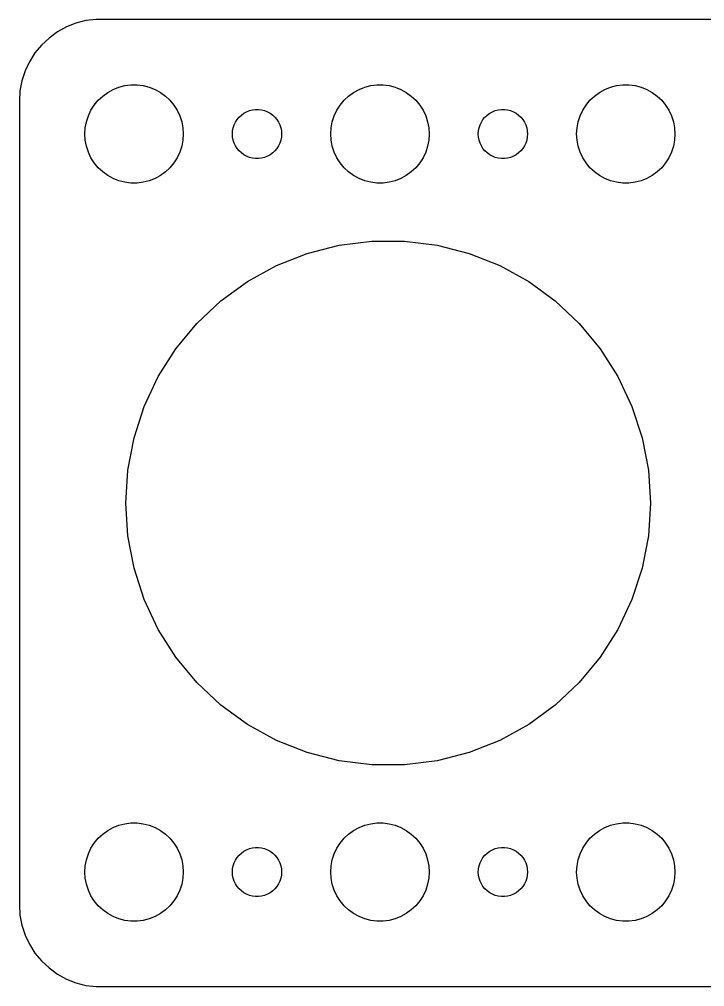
# Model space of a CAD drawing. Header units: metres. Extents: x -60 to 60, y -29 to 29.
# Drawn here: x -59.5 to -17.7, y -29.5 to 29.5 of the extents above; entities that cross this region are included whole.
import ezdxf

# ---------------------------------------------------------------- set-up
doc = ezdxf.new("R2010")
doc.units = ezdxf.units.M

msp = doc.modelspace()

# ---------------------------------------------------------------- linework, layer by layer
for p, q in [((-54.8139, 29.4901), (-55.4369, 29.4114)), ((54.8139, 29.4901), (-54.8139, 29.4901)), ((-56.6289, 29.0241), (-57.1791, 28.7216)), ((-56.0451, 29.2553), (-56.6289, 29.0241)), ((-55.4369, 29.4114), (-56.0451, 29.2553)), ((-57.6871, 28.3526), (-58.1448, 27.9227)), ((-57.1791, 28.7216), (-57.6871, 28.3526)), ((-58.1448, 27.9227), (-58.5451, 27.4389)), ((-58.5451, 27.4389), (-58.8815, 26.9088)), ((-58.8815, 26.9088), (-59.1489, 26.3406)), ((-59.1489, 26.3406), (-59.3429, 25.7434)), ((-59.3429, 25.7434), (-59.4606, 25.1267)), ((-53.427, 25.3532), (-53.0621, 25.4469)), ((-53.0621, 25.4469), (-52.6884, 25.4941)), ((-52.6884, 25.4941), (-52.3116, 25.4941)), ((-52.3116, 25.4941), (-51.9379, 25.4469)), ((-51.9379, 25.4469), (-51.5729, 25.3532)), ((-38.427, 25.3532), (-38.0621, 25.4469)), ((-38.0621, 25.4469), (-37.6884, 25.4941)), ((-37.6884, 25.4941), (-37.3116, 25.4941)), ((-37.3116, 25.4941), (-36.9379, 25.4469)), ((-36.9379, 25.4469), (-36.5729, 25.3532)), ((-23.427, 25.3532), (-23.0621, 25.4469)), ((-23.0621, 25.4469), (-22.6884, 25.4941)), ((-22.6884, 25.4941), (-22.3116, 25.4941)), ((-22.3116, 25.4941), (-21.9379, 25.4469)), ((-21.9379, 25.4469), (-21.5729, 25.3532)), ((-59.4606, 25.1267), (-59.5, 24.5)), ((-54.6869, 24.5536), (-54.4123, 24.8115)), ((-54.4123, 24.8115), (-54.1075, 25.033)), ((-54.1075, 25.033), (-53.7773, 25.2145)), ((-53.7773, 25.2145), (-53.427, 25.3532)), ((-51.5729, 25.3532), (-51.2227, 25.2145)), ((-51.2227, 25.2145), (-50.8925, 25.033)), ((-50.8925, 25.033), (-50.5877, 24.8115)), ((-50.5877, 24.8115), (-50.3131, 24.5536)), ((-39.6869, 24.5536), (-39.4123, 24.8115)), ((-39.4123, 24.8115), (-39.1075, 25.033)), ((-39.1075, 25.033), (-38.7773, 25.2145)), ((-38.7773, 25.2145), (-38.427, 25.3532)), ((-36.5729, 25.3532), (-36.2227, 25.2145)), ((-36.2227, 25.2145), (-35.8925, 25.033)), ((-35.8925, 25.033), (-35.5877, 24.8115)), ((-35.5877, 24.8115), (-35.3131, 24.5536)), ((-24.6869, 24.5536), (-24.4123, 24.8115)), ((-24.4123, 24.8115), (-24.1075, 25.033)), ((-24.1075, 25.033), (-23.7773, 25.2145)), ((-23.7773, 25.2145), (-23.427, 25.3532)), ((-21.5729, 25.3532), (-21.2227, 25.2145)), ((-21.2227, 25.2145), (-20.8925, 25.033)), ((-20.8925, 25.033), (-20.5877, 24.8115)), ((-20.5877, 24.8115), (-20.3131, 24.5536)), ((-59.5, 24.5), (-59.5, -24.5)), ((-55.1289, 23.9453), (-54.927, 24.2634)), ((-54.927, 24.2634), (-54.6869, 24.5536)), ((-50.3131, 24.5536), (-50.0729, 24.2634)), ((-50.0729, 24.2634), (-49.8711, 23.9453)), ((-40.1289, 23.9453), (-39.927, 24.2634)), ((-39.927, 24.2634), (-39.6869, 24.5536)), ((-35.3131, 24.5536), (-35.0729, 24.2634)), ((-35.0729, 24.2634), (-34.8711, 23.9453)), ((-25.1289, 23.9453), (-24.927, 24.2634)), ((-24.927, 24.2634), (-24.6869, 24.5536)), ((-20.3131, 24.5536), (-20.0729, 24.2634)), ((-20.0729, 24.2634), (-19.8711, 23.9453)), ((-55.4057, 23.2461), (-55.2893, 23.6044)), ((-55.2893, 23.6044), (-55.1289, 23.9453)), ((-49.8711, 23.9453), (-49.7107, 23.6044)), ((-49.7107, 23.6044), (-49.5942, 23.2461)), ((-46.0934, 23.5268), (-45.9561, 23.6558)), ((-45.9561, 23.6558), (-45.8037, 23.7665)), ((-45.8037, 23.7665), (-45.6387, 23.8572)), ((-45.6387, 23.8572), (-45.4635, 23.9266)), ((-45.4635, 23.9266), (-45.2811, 23.9734)), ((-45.2811, 23.9734), (-45.0942, 23.997)), ((-45.0942, 23.997), (-44.9058, 23.997)), ((-44.9058, 23.997), (-44.7189, 23.9734)), ((-44.7189, 23.9734), (-44.5365, 23.9266)), ((-44.5365, 23.9266), (-44.3613, 23.8572)), ((-44.3613, 23.8572), (-44.1963, 23.7665)), ((-44.1963, 23.7665), (-44.0439, 23.6558)), ((-44.0439, 23.6558), (-43.9065, 23.5268)), ((-40.4057, 23.2461), (-40.2893, 23.6044)), ((-40.2893, 23.6044), (-40.1289, 23.9453)), ((-34.8711, 23.9453), (-34.7107, 23.6044)), ((-34.7107, 23.6044), (-34.5942, 23.2461)), ((-31.0934, 23.5268), (-30.9561, 23.6558)), ((-30.9561, 23.6558), (-30.8037, 23.7665)), ((-30.8037, 23.7665), (-30.6387, 23.8572)), ((-30.6387, 23.8572), (-30.4635, 23.9266)), ((-30.4635, 23.9266), (-30.2811, 23.9734)), ((-30.2811, 23.9734), (-30.0942, 23.997)), ((-30.0942, 23.997), (-29.9058, 23.997)), ((-29.9058, 23.997), (-29.7189, 23.9734)), ((-29.7189, 23.9734), (-29.5365, 23.9266)), ((-29.5365, 23.9266), (-29.3613, 23.8572)), ((-29.3613, 23.8572), (-29.1963, 23.7665)), ((-29.1963, 23.7665), (-29.0439, 23.6558)), ((-29.0439, 23.6558), (-28.9065, 23.5268)), ((-25.4057, 23.2461), (-25.2893, 23.6044)), ((-25.2893, 23.6044), (-25.1289, 23.9453)), ((-19.8711, 23.9453), (-19.7107, 23.6044)), ((-19.7107, 23.6044), (-19.5942, 23.2461)), ((-55.4763, 22.876), (-55.4057, 23.2461)), ((-49.5942, 23.2461), (-49.5237, 22.876)), ((-46.4529, 22.873), (-46.3947, 23.0522)), ((-46.3947, 23.0522), (-46.3145, 23.2226)), ((-46.3145, 23.2226), (-46.2135, 23.3817)), ((-46.2135, 23.3817), (-46.0934, 23.5268)), ((-43.9065, 23.5268), (-43.7865, 23.3817)), ((-43.7865, 23.3817), (-43.6855, 23.2226)), ((-43.6855, 23.2226), (-43.6053, 23.0522)), ((-43.6053, 23.0522), (-43.5471, 22.873)), ((-40.4763, 22.876), (-40.4057, 23.2461)), ((-34.5942, 23.2461), (-34.5237, 22.876)), ((-31.4529, 22.873), (-31.3947, 23.0522)), ((-31.3947, 23.0522), (-31.3145, 23.2226)), ((-31.3145, 23.2226), (-31.2135, 23.3817)), ((-31.2135, 23.3817), (-31.0934, 23.5268)), ((-28.9065, 23.5268), (-28.7865, 23.3817)), ((-28.7865, 23.3817), (-28.6855, 23.2226)), ((-28.6855, 23.2226), (-28.6053, 23.0522)), ((-28.6053, 23.0522), (-28.5471, 22.873)), ((-25.4763, 22.876), (-25.4057, 23.2461)), ((-19.5942, 23.2461), (-19.5237, 22.876)), ((-55.5, 22.5), (-55.4763, 22.876)), ((-55.4763, 22.124), (-55.5, 22.5)), ((-49.5237, 22.876), (-49.5, 22.5)), ((-49.5, 22.5), (-49.5237, 22.124)), ((-46.5, 22.5), (-46.4882, 22.688)), ((-46.4882, 22.312), (-46.5, 22.5)), ((-46.4882, 22.688), (-46.4529, 22.873)), ((-43.5471, 22.873), (-43.5118, 22.688)), ((-43.5118, 22.688), (-43.5, 22.5)), ((-43.5, 22.5), (-43.5118, 22.312)), ((-40.5, 22.5), (-40.4763, 22.876)), ((-40.4763, 22.124), (-40.5, 22.5)), ((-34.5237, 22.876), (-34.5, 22.5)), ((-34.5, 22.5), (-34.5237, 22.124)), ((-31.5, 22.5), (-31.4882, 22.688)), ((-31.4882, 22.312), (-31.5, 22.5)), ((-31.4882, 22.688), (-31.4529, 22.873)), ((-28.5471, 22.873), (-28.5118, 22.688)), ((-28.5118, 22.688), (-28.5, 22.5)), ((-28.5, 22.5), (-28.5118, 22.312)), ((-25.5, 22.5), (-25.4763, 22.876)), ((-25.4763, 22.124), (-25.5, 22.5)), ((-19.5237, 22.876), (-19.5, 22.5)), ((-19.5, 22.5), (-19.5237, 22.124)), ((-55.4057, 21.7539), (-55.4763, 22.124)), ((-49.5237, 22.124), (-49.5942, 21.7539)), ((-46.4529, 22.127), (-46.4882, 22.312)), ((-46.3947, 21.9478), (-46.4529, 22.127)), ((-46.3145, 21.7774), (-46.3947, 21.9478)), ((-43.6053, 21.9478), (-43.6855, 21.7774)), ((-43.5471, 22.127), (-43.6053, 21.9478)), ((-43.5118, 22.312), (-43.5471, 22.127)), ((-40.4057, 21.7539), (-40.4763, 22.124)), ((-34.5237, 22.124), (-34.5942, 21.7539)), ((-31.4529, 22.127), (-31.4882, 22.312)), ((-31.3947, 21.9478), (-31.4529, 22.127)), ((-31.3145, 21.7774), (-31.3947, 21.9478)), ((-28.6053, 21.9478), (-28.6855, 21.7774)), ((-28.5471, 22.127), (-28.6053, 21.9478)), ((-28.5118, 22.312), (-28.5471, 22.127)), ((-25.4057, 21.7539), (-25.4763, 22.124)), ((-19.5237, 22.124), (-19.5942, 21.7539)), ((-55.2893, 21.3956), (-55.4057, 21.7539)), ((-55.1289, 21.0547), (-55.2893, 21.3956)), ((-49.7107, 21.3956), (-49.8711, 21.0547)), ((-49.5942, 21.7539), (-49.7107, 21.3956)), ((-46.2135, 21.6183), (-46.3145, 21.7774)), ((-46.0934, 21.4732), (-46.2135, 21.6183)), ((-45.9561, 21.3442), (-46.0934, 21.4732)), ((-45.8037, 21.2335), (-45.9561, 21.3442)), ((-45.6387, 21.1427), (-45.8037, 21.2335)), ((-44.1963, 21.2335), (-44.3613, 21.1427)), ((-44.0439, 21.3442), (-44.1963, 21.2335)), ((-43.9065, 21.4732), (-44.0439, 21.3442)), ((-43.7865, 21.6183), (-43.9065, 21.4732)), ((-43.6855, 21.7774), (-43.7865, 21.6183)), ((-40.2893, 21.3956), (-40.4057, 21.7539)), ((-40.1289, 21.0547), (-40.2893, 21.3956)), ((-34.7107, 21.3956), (-34.8711, 21.0547)), ((-34.5942, 21.7539), (-34.7107, 21.3956)), ((-31.2135, 21.6183), (-31.3145, 21.7774)), ((-31.0934, 21.4732), (-31.2135, 21.6183)), ((-30.9561, 21.3442), (-31.0934, 21.4732)), ((-30.8037, 21.2335), (-30.9561, 21.3442)), ((-30.6387, 21.1427), (-30.8037, 21.2335)), ((-29.1963, 21.2335), (-29.3613, 21.1427)), ((-29.0439, 21.3442), (-29.1963, 21.2335)), ((-28.9065, 21.4732), (-29.0439, 21.3442)), ((-28.7865, 21.6183), (-28.9065, 21.4732)), ((-28.6855, 21.7774), (-28.7865, 21.6183)), ((-25.2893, 21.3956), (-25.4057, 21.7539)), ((-25.1289, 21.0547), (-25.2893, 21.3956)), ((-19.7107, 21.3956), (-19.8711, 21.0547)), ((-19.5942, 21.7539), (-19.7107, 21.3956)), ((-54.927, 20.7366), (-55.1289, 21.0547)), ((-54.6869, 20.4464), (-54.927, 20.7366)), ((-50.0729, 20.7366), (-50.3131, 20.4464)), ((-49.8711, 21.0547), (-50.0729, 20.7366)), ((-45.4635, 21.0734), (-45.6387, 21.1427)), ((-45.2811, 21.0266), (-45.4635, 21.0734)), ((-45.0942, 21.003), (-45.2811, 21.0266)), ((-44.9058, 21.003), (-45.0942, 21.003)), ((-44.7189, 21.0266), (-44.9058, 21.003)), ((-44.5365, 21.0734), (-44.7189, 21.0266)), ((-44.3613, 21.1427), (-44.5365, 21.0734)), ((-39.927, 20.7366), (-40.1289, 21.0547)), ((-39.6869, 20.4464), (-39.927, 20.7366)), ((-35.0729, 20.7366), (-35.3131, 20.4464)), ((-34.8711, 21.0547), (-35.0729, 20.7366)), ((-30.4635, 21.0734), (-30.6387, 21.1427)), ((-30.2811, 21.0266), (-30.4635, 21.0734)), ((-30.0942, 21.003), (-30.2811, 21.0266)), ((-29.9058, 21.003), (-30.0942, 21.003)), ((-29.7189, 21.0266), (-29.9058, 21.003)), ((-29.5365, 21.0734), (-29.7189, 21.0266)), ((-29.3613, 21.1427), (-29.5365, 21.0734)), ((-24.927, 20.7366), (-25.1289, 21.0547)), ((-24.6869, 20.4464), (-24.927, 20.7366)), ((-20.0729, 20.7366), (-20.3131, 20.4464)), ((-19.8711, 21.0547), (-20.0729, 20.7366)), ((-54.4123, 20.1884), (-54.6869, 20.4464)), ((-54.1075, 19.967), (-54.4123, 20.1884)), ((-50.5877, 20.1884), (-50.8925, 19.967)), ((-50.3131, 20.4464), (-50.5877, 20.1884)), ((-39.4123, 20.1884), (-39.6869, 20.4464)), ((-39.1075, 19.967), (-39.4123, 20.1884)), ((-35.5877, 20.1884), (-35.8925, 19.967)), ((-35.3131, 20.4464), (-35.5877, 20.1884)), ((-24.4123, 20.1884), (-24.6869, 20.4464)), ((-24.1075, 19.967), (-24.4123, 20.1884)), ((-20.5877, 20.1884), (-20.8925, 19.967)), ((-20.3131, 20.4464), (-20.5877, 20.1884)), ((-53.7773, 19.7855), (-54.1075, 19.967)), ((-53.427, 19.6468), (-53.7773, 19.7855)), ((-53.0621, 19.5531), (-53.427, 19.6468)), ((-52.6884, 19.5059), (-53.0621, 19.5531)), ((-52.3116, 19.5059), (-52.6884, 19.5059)), ((-51.9379, 19.5531), (-52.3116, 19.5059)), ((-51.5729, 19.6468), (-51.9379, 19.5531)), ((-51.2227, 19.7855), (-51.5729, 19.6468)), ((-50.8925, 19.967), (-51.2227, 19.7855)), ((-38.7773, 19.7855), (-39.1075, 19.967)), ((-38.427, 19.6468), (-38.7773, 19.7855)), ((-38.0621, 19.5531), (-38.427, 19.6468)), ((-37.6884, 19.5059), (-38.0621, 19.5531)), ((-37.3116, 19.5059), (-37.6884, 19.5059)), ((-36.9379, 19.5531), (-37.3116, 19.5059)), ((-36.5729, 19.6468), (-36.9379, 19.5531)), ((-36.2227, 19.7855), (-36.5729, 19.6468)), ((-35.8925, 19.967), (-36.2227, 19.7855)), ((-23.7773, 19.7855), (-24.1075, 19.967)), ((-23.427, 19.6468), (-23.7773, 19.7855)), ((-23.0621, 19.5531), (-23.427, 19.6468)), ((-22.6884, 19.5059), (-23.0621, 19.5531)), ((-22.3116, 19.5059), (-22.6884, 19.5059)), ((-21.9379, 19.5531), (-22.3116, 19.5059)), ((-21.5729, 19.6468), (-21.9379, 19.5531)), ((-21.2227, 19.7855), (-21.5729, 19.6468)), ((-20.8925, 19.967), (-21.2227, 19.7855)), ((-39.9981, 15.7166), (-38.0046, 15.9684)), ((-38.0046, 15.9684), (-35.9953, 15.9684)), ((-35.9953, 15.9684), (-34.0019, 15.7166)), ((-41.9443, 15.2169), (-39.9981, 15.7166)), ((-34.0019, 15.7166), (-32.0557, 15.2169)), ((-43.8125, 14.4772), (-41.9443, 15.2169)), ((-32.0557, 15.2169), (-30.1875, 14.4772)), ((-45.5732, 13.5092), (-43.8125, 14.4772)), ((-30.1875, 14.4772), (-28.4268, 13.5092)), ((-47.1988, 12.3282), (-45.5732, 13.5092)), ((-28.4268, 13.5092), (-26.8012, 12.3282)), ((-48.6635, 10.9527), (-47.1988, 12.3282)), ((-26.8012, 12.3282), (-25.3365, 10.9527)), ((-49.9443, 9.40456), (-48.6635, 10.9527)), ((-25.3365, 10.9527), (-24.0557, 9.40456)), ((-51.0209, 7.70805), (-49.9443, 9.40456)), ((-24.0557, 9.40456), (-22.9791, 7.70805)), ((-51.8764, 5.88998), (-51.0209, 7.70805)), ((-22.9791, 7.70805), (-22.1236, 5.88998)), ((-52.4973, 3.97903), (-51.8764, 5.88998)), ((-22.1236, 5.88998), (-21.5027, 3.97903)), ((-52.8738, 2.00533), (-52.4973, 3.97903)), ((-21.5027, 3.97903), (-21.1262, 2.00533)), ((-53, 0), (-52.8738, 2.00533)), ((-21.1262, 2.00533), (-21, 0)), ((-52.8738, -2.00533), (-53, 0)), ((-21, 0), (-21.1262, -2.00533)), ((-52.4973, -3.97903), (-52.8738, -2.00533)), ((-21.1262, -2.00533), (-21.5027, -3.97903)), ((-51.8764, -5.88998), (-52.4973, -3.97903)), ((-21.5027, -3.97903), (-22.1236, -5.88998)), ((-51.0209, -7.70805), (-51.8764, -5.88998)), ((-22.1236, -5.88998), (-22.9791, -7.70805)), ((-49.9443, -9.40456), (-51.0209, -7.70805)), ((-22.9791, -7.70805), (-24.0557, -9.40456)), ((-48.6635, -10.9527), (-49.9443, -9.40456)), ((-24.0557, -9.40456), (-25.3365, -10.9527)), ((-47.1988, -12.3282), (-48.6635, -10.9527)), ((-25.3365, -10.9527), (-26.8012, -12.3282)), ((-45.5732, -13.5092), (-47.1988, -12.3282)), ((-26.8012, -12.3282), (-28.4268, -13.5092)), ((-43.8125, -14.4772), (-45.5732, -13.5092)), ((-28.4268, -13.5092), (-30.1875, -14.4772)), ((-41.9443, -15.2169), (-43.8125, -14.4772)), ((-30.1875, -14.4772), (-32.0557, -15.2169)), ((-39.9981, -15.7166), (-41.9443, -15.2169)), ((-32.0557, -15.2169), (-34.0019, -15.7166)), ((-38.0046, -15.9684), (-39.9981, -15.7166)), ((-34.0019, -15.7166), (-35.9953, -15.9684)), ((-35.9953, -15.9684), (-38.0046, -15.9684)), ((-54.4123, -20.1884), (-54.1075, -19.967)), ((-54.1075, -19.967), (-53.7773, -19.7855)), ((-53.7773, -19.7855), (-53.427, -19.6468)), ((-53.427, -19.6468), (-53.0621, -19.5531)), ((-53.0621, -19.5531), (-52.6884, -19.5059)), ((-52.6884, -19.5059), (-52.3116, -19.5059)), ((-52.3116, -19.5059), (-51.9379, -19.5531)), ((-51.9379, -19.5531), (-51.5729, -19.6468)), ((-51.5729, -19.6468), (-51.2227, -19.7855)), ((-51.2227, -19.7855), (-50.8925, -19.967)), ((-50.8925, -19.967), (-50.5877, -20.1884)), ((-39.4123, -20.1884), (-39.1075, -19.967)), ((-39.1075, -19.967), (-38.7773, -19.7855)), ((-38.7773, -19.7855), (-38.427, -19.6468)), ((-38.427, -19.6468), (-38.0621, -19.5531)), ((-38.0621, -19.5531), (-37.6884, -19.5059)), ((-37.6884, -19.5059), (-37.3116, -19.5059)), ((-37.3116, -19.5059), (-36.9379, -19.5531)), ((-36.9379, -19.5531), (-36.5729, -19.6468)), ((-36.5729, -19.6468), (-36.2227, -19.7855)), ((-36.2227, -19.7855), (-35.8925, -19.967)), ((-35.8925, -19.967), (-35.5877, -20.1884)), ((-24.4123, -20.1884), (-24.1075, -19.967)), ((-24.1075, -19.967), (-23.7773, -19.7855)), ((-23.7773, -19.7855), (-23.427, -19.6468)), ((-23.427, -19.6468), (-23.0621, -19.5531)), ((-23.0621, -19.5531), (-22.6884, -19.5059)), ((-22.6884, -19.5059), (-22.3116, -19.5059)), ((-22.3116, -19.5059), (-21.9379, -19.5531)), ((-21.9379, -19.5531), (-21.5729, -19.6468)), ((-21.5729, -19.6468), (-21.2227, -19.7855)), ((-21.2227, -19.7855), (-20.8925, -19.967)), ((-20.8925, -19.967), (-20.5877, -20.1884)), ((-54.927, -20.7366), (-54.6869, -20.4464)), ((-54.6869, -20.4464), (-54.4123, -20.1884)), ((-50.5877, -20.1884), (-50.3131, -20.4464)), ((-50.3131, -20.4464), (-50.0729, -20.7366)), ((-39.927, -20.7366), (-39.6869, -20.4464)), ((-39.6869, -20.4464), (-39.4123, -20.1884)), ((-35.5877, -20.1884), (-35.3131, -20.4464)), ((-35.3131, -20.4464), (-35.0729, -20.7366)), ((-24.927, -20.7366), (-24.6869, -20.4464)), ((-24.6869, -20.4464), (-24.4123, -20.1884)), ((-20.5877, -20.1884), (-20.3131, -20.4464)), ((-20.3131, -20.4464), (-20.0729, -20.7366)), ((-55.2893, -21.3956), (-55.1289, -21.0547)), ((-55.1289, -21.0547), (-54.927, -20.7366)), ((-50.0729, -20.7366), (-49.8711, -21.0547)), ((-49.8711, -21.0547), (-49.7107, -21.3956)), ((-45.8037, -21.2335), (-45.6387, -21.1427)), ((-45.6387, -21.1427), (-45.4635, -21.0734)), ((-45.4635, -21.0734), (-45.2811, -21.0266)), ((-45.2811, -21.0266), (-45.0942, -21.003)), ((-45.0942, -21.003), (-44.9058, -21.003)), ((-44.9058, -21.003), (-44.7189, -21.0266)), ((-44.7189, -21.0266), (-44.5365, -21.0734)), ((-44.5365, -21.0734), (-44.3613, -21.1427)), ((-44.3613, -21.1427), (-44.1963, -21.2335)), ((-40.2893, -21.3956), (-40.1289, -21.0547)), ((-40.1289, -21.0547), (-39.927, -20.7366)), ((-35.0729, -20.7366), (-34.8711, -21.0547)), ((-34.8711, -21.0547), (-34.7107, -21.3956)), ((-30.8037, -21.2335), (-30.6387, -21.1427)), ((-30.6387, -21.1427), (-30.4635, -21.0734)), ((-30.4635, -21.0734), (-30.2811, -21.0266)), ((-30.2811, -21.0266), (-30.0942, -21.003)), ((-30.0942, -21.003), (-29.9058, -21.003)), ((-29.9058, -21.003), (-29.7189, -21.0266)), ((-29.7189, -21.0266), (-29.5365, -21.0734)), ((-29.5365, -21.0734), (-29.3613, -21.1427)), ((-29.3613, -21.1427), (-29.1963, -21.2335)), ((-25.2893, -21.3956), (-25.1289, -21.0547)), ((-25.1289, -21.0547), (-24.927, -20.7366)), ((-20.0729, -20.7366), (-19.8711, -21.0547)), ((-19.8711, -21.0547), (-19.7107, -21.3956)), ((-55.4763, -22.124), (-55.4057, -21.7539)), ((-55.4057, -21.7539), (-55.2893, -21.3956)), ((-49.7107, -21.3956), (-49.5942, -21.7539)), ((-49.5942, -21.7539), (-49.5237, -22.124)), ((-46.3947, -21.9478), (-46.3145, -21.7774)), ((-46.3145, -21.7774), (-46.2135, -21.6183)), ((-46.2135, -21.6183), (-46.0934, -21.4732)), ((-46.0934, -21.4732), (-45.9561, -21.3442)), ((-45.9561, -21.3442), (-45.8037, -21.2335)), ((-44.1963, -21.2335), (-44.0439, -21.3442)), ((-44.0439, -21.3442), (-43.9065, -21.4732)), ((-43.9065, -21.4732), (-43.7865, -21.6183)), ((-43.7865, -21.6183), (-43.6855, -21.7774)), ((-43.6855, -21.7774), (-43.6053, -21.9478)), ((-40.4763, -22.124), (-40.4057, -21.7539)), ((-40.4057, -21.7539), (-40.2893, -21.3956)), ((-34.7107, -21.3956), (-34.5942, -21.7539)), ((-34.5942, -21.7539), (-34.5237, -22.124)), ((-31.3947, -21.9478), (-31.3145, -21.7774)), ((-31.3145, -21.7774), (-31.2135, -21.6183)), ((-31.2135, -21.6183), (-31.0934, -21.4732)), ((-31.0934, -21.4732), (-30.9561, -21.3442)), ((-30.9561, -21.3442), (-30.8037, -21.2335)), ((-29.1963, -21.2335), (-29.0439, -21.3442)), ((-29.0439, -21.3442), (-28.9065, -21.4732)), ((-28.9065, -21.4732), (-28.7865, -21.6183)), ((-28.7865, -21.6183), (-28.6855, -21.7774)), ((-28.6855, -21.7774), (-28.6053, -21.9478)), ((-25.4763, -22.124), (-25.4057, -21.7539)), ((-25.4057, -21.7539), (-25.2893, -21.3956)), ((-19.7107, -21.3956), (-19.5942, -21.7539)), ((-19.5942, -21.7539), (-19.5237, -22.124)), ((-55.5, -22.5), (-55.4763, -22.124)), ((-49.5237, -22.124), (-49.5, -22.5)), ((-46.5, -22.5), (-46.4882, -22.312)), ((-46.4882, -22.312), (-46.4529, -22.127)), ((-46.4529, -22.127), (-46.3947, -21.9478)), ((-43.6053, -21.9478), (-43.5471, -22.127)), ((-43.5471, -22.127), (-43.5118, -22.312)), ((-43.5118, -22.312), (-43.5, -22.5)), ((-40.5, -22.5), (-40.4763, -22.124)), ((-34.5237, -22.124), (-34.5, -22.5)), ((-31.5, -22.5), (-31.4882, -22.312)), ((-31.4882, -22.312), (-31.4529, -22.127)), ((-31.4529, -22.127), (-31.3947, -21.9478)), ((-28.6053, -21.9478), (-28.5471, -22.127)), ((-28.5471, -22.127), (-28.5118, -22.312)), ((-28.5118, -22.312), (-28.5, -22.5)), ((-25.5, -22.5), (-25.4763, -22.124)), ((-19.5237, -22.124), (-19.5, -22.5)), ((-55.4763, -22.876), (-55.5, -22.5)), ((-55.4057, -23.2461), (-55.4763, -22.876)), ((-49.5237, -22.876), (-49.5942, -23.2461)), ((-49.5, -22.5), (-49.5237, -22.876)), ((-46.4882, -22.688), (-46.5, -22.5)), ((-46.4529, -22.873), (-46.4882, -22.688)), ((-46.3947, -23.0522), (-46.4529, -22.873)), ((-43.5471, -22.873), (-43.6053, -23.0522)), ((-43.5118, -22.688), (-43.5471, -22.873)), ((-43.5, -22.5), (-43.5118, -22.688)), ((-40.4763, -22.876), (-40.5, -22.5)), ((-40.4057, -23.2461), (-40.4763, -22.876)), ((-34.5237, -22.876), (-34.5942, -23.2461)), ((-34.5, -22.5), (-34.5237, -22.876)), ((-31.4882, -22.688), (-31.5, -22.5)), ((-31.4529, -22.873), (-31.4882, -22.688)), ((-31.3947, -23.0522), (-31.4529, -22.873)), ((-28.5471, -22.873), (-28.6053, -23.0522)), ((-28.5118, -22.688), (-28.5471, -22.873)), ((-28.5, -22.5), (-28.5118, -22.688)), ((-25.4763, -22.876), (-25.5, -22.5)), ((-25.4057, -23.2461), (-25.4763, -22.876)), ((-19.5237, -22.876), (-19.5942, -23.2461)), ((-19.5, -22.5), (-19.5237, -22.876)), ((-55.2893, -23.6044), (-55.4057, -23.2461)), ((-49.5942, -23.2461), (-49.7107, -23.6044)), ((-46.3145, -23.2226), (-46.3947, -23.0522)), ((-46.2135, -23.3817), (-46.3145, -23.2226)), ((-46.0934, -23.5268), (-46.2135, -23.3817)), ((-45.9561, -23.6558), (-46.0934, -23.5268)), ((-43.9065, -23.5268), (-44.0439, -23.6558)), ((-43.7865, -23.3817), (-43.9065, -23.5268)), ((-43.6855, -23.2226), (-43.7865, -23.3817)), ((-43.6053, -23.0522), (-43.6855, -23.2226)), ((-40.2893, -23.6044), (-40.4057, -23.2461)), ((-34.5942, -23.2461), (-34.7107, -23.6044)), ((-31.3145, -23.2226), (-31.3947, -23.0522)), ((-31.2135, -23.3817), (-31.3145, -23.2226)), ((-31.0934, -23.5268), (-31.2135, -23.3817)), ((-30.9561, -23.6558), (-31.0934, -23.5268)), ((-28.9065, -23.5268), (-29.0439, -23.6558)), ((-28.7865, -23.3817), (-28.9065, -23.5268)), ((-28.6855, -23.2226), (-28.7865, -23.3817)), ((-28.6053, -23.0522), (-28.6855, -23.2226)), ((-25.2893, -23.6044), (-25.4057, -23.2461)), ((-19.5942, -23.2461), (-19.7107, -23.6044)), ((-55.1289, -23.9453), (-55.2893, -23.6044)), ((-54.927, -24.2634), (-55.1289, -23.9453)), ((-49.8711, -23.9453), (-50.0729, -24.2634)), ((-49.7107, -23.6044), (-49.8711, -23.9453)), ((-45.8037, -23.7665), (-45.9561, -23.6558)), ((-45.6387, -23.8572), (-45.8037, -23.7665)), ((-45.4635, -23.9266), (-45.6387, -23.8572)), ((-45.2811, -23.9734), (-45.4635, -23.9266)), ((-45.0942, -23.997), (-45.2811, -23.9734)), ((-44.9058, -23.997), (-45.0942, -23.997)), ((-44.7189, -23.9734), (-44.9058, -23.997)), ((-44.5365, -23.9266), (-44.7189, -23.9734)), ((-44.3613, -23.8572), (-44.5365, -23.9266)), ((-44.1963, -23.7665), (-44.3613, -23.8572)), ((-44.0439, -23.6558), (-44.1963, -23.7665)), ((-40.1289, -23.9453), (-40.2893, -23.6044)), ((-39.927, -24.2634), (-40.1289, -23.9453)), ((-34.8711, -23.9453), (-35.0729, -24.2634)), ((-34.7107, -23.6044), (-34.8711, -23.9453)), ((-30.8037, -23.7665), (-30.9561, -23.6558)), ((-30.6387, -23.8572), (-30.8037, -23.7665)), ((-30.4635, -23.9266), (-30.6387, -23.8572)), ((-30.2811, -23.9734), (-30.4635, -23.9266)), ((-30.0942, -23.997), (-30.2811, -23.9734)), ((-29.9058, -23.997), (-30.0942, -23.997)), ((-29.7189, -23.9734), (-29.9058, -23.997)), ((-29.5365, -23.9266), (-29.7189, -23.9734)), ((-29.3613, -23.8572), (-29.5365, -23.9266)), ((-29.1963, -23.7665), (-29.3613, -23.8572)), ((-29.0439, -23.6558), (-29.1963, -23.7665)), ((-25.1289, -23.9453), (-25.2893, -23.6044)), ((-24.927, -24.2634), (-25.1289, -23.9453)), ((-19.8711, -23.9453), (-20.0729, -24.2634)), ((-19.7107, -23.6044), (-19.8711, -23.9453)), ((-59.5, -24.5), (-59.4606, -25.1267)), ((-54.6869, -24.5536), (-54.927, -24.2634)), ((-54.4123, -24.8115), (-54.6869, -24.5536)), ((-50.3131, -24.5536), (-50.5877, -24.8115)), ((-50.0729, -24.2634), (-50.3131, -24.5536)), ((-39.6869, -24.5536), (-39.927, -24.2634)), ((-39.4123, -24.8115), (-39.6869, -24.5536)), ((-35.3131, -24.5536), (-35.5877, -24.8115)), ((-35.0729, -24.2634), (-35.3131, -24.5536)), ((-24.6869, -24.5536), (-24.927, -24.2634)), ((-24.4123, -24.8115), (-24.6869, -24.5536)), ((-20.3131, -24.5536), (-20.5877, -24.8115)), ((-20.0729, -24.2634), (-20.3131, -24.5536)), ((-59.4606, -25.1267), (-59.3429, -25.7434)), ((-54.1075, -25.033), (-54.4123, -24.8115)), ((-53.7773, -25.2145), (-54.1075, -25.033)), ((-53.427, -25.3532), (-53.7773, -25.2145)), ((-53.0621, -25.4469), (-53.427, -25.3532)), ((-51.5729, -25.3532), (-51.9379, -25.4469)), ((-51.2227, -25.2145), (-51.5729, -25.3532)), ((-50.8925, -25.033), (-51.2227, -25.2145)), ((-50.5877, -24.8115), (-50.8925, -25.033)), ((-39.1075, -25.033), (-39.4123, -24.8115)), ((-38.7773, -25.2145), (-39.1075, -25.033)), ((-38.427, -25.3532), (-38.7773, -25.2145)), ((-38.0621, -25.4469), (-38.427, -25.3532)), ((-36.5729, -25.3532), (-36.9379, -25.4469)), ((-36.2227, -25.2145), (-36.5729, -25.3532)), ((-35.8925, -25.033), (-36.2227, -25.2145)), ((-35.5877, -24.8115), (-35.8925, -25.033)), ((-24.1075, -25.033), (-24.4123, -24.8115)), ((-23.7773, -25.2145), (-24.1075, -25.033)), ((-23.427, -25.3532), (-23.7773, -25.2145)), ((-23.0621, -25.4469), (-23.427, -25.3532)), ((-21.5729, -25.3532), (-21.9379, -25.4469)), ((-21.2227, -25.2145), (-21.5729, -25.3532)), ((-20.8925, -25.033), (-21.2227, -25.2145)), ((-20.5877, -24.8115), (-20.8925, -25.033)), ((-59.3429, -25.7434), (-59.1489, -26.3406)), ((-52.6884, -25.4941), (-53.0621, -25.4469)), ((-52.3116, -25.4941), (-52.6884, -25.4941)), ((-51.9379, -25.4469), (-52.3116, -25.4941)), ((-37.6884, -25.4941), (-38.0621, -25.4469)), ((-37.3116, -25.4941), (-37.6884, -25.4941)), ((-36.9379, -25.4469), (-37.3116, -25.4941)), ((-22.6884, -25.4941), (-23.0621, -25.4469)), ((-22.3116, -25.4941), (-22.6884, -25.4941)), ((-21.9379, -25.4469), (-22.3116, -25.4941)), ((-59.1489, -26.3406), (-58.8815, -26.9088)), ((-58.8815, -26.9088), (-58.5451, -27.4389)), ((-58.5451, -27.4389), (-58.1448, -27.9227)), ((-58.1448, -27.9227), (-57.6871, -28.3526)), ((-57.6871, -28.3526), (-57.1791, -28.7216)), ((-57.1791, -28.7216), (-56.6289, -29.0241)), ((-56.6289, -29.0241), (-56.0451, -29.2553)), ((-56.0451, -29.2553), (-55.4369, -29.4114)), ((-55.4369, -29.4114), (-54.8139, -29.4901)), ((-54.8139, -29.4901), (54.8139, -29.4901))]:
    msp.add_line(p, q)

doc.saveas('drawing.dxf')
